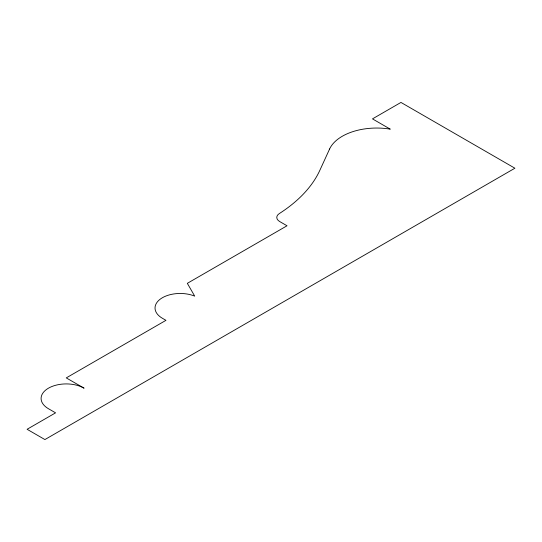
<?xml version="1.0" encoding="UTF-8"?>
<svg xmlns="http://www.w3.org/2000/svg" width="542" height="542" viewBox="0 0 542 542"><rect width="100%" height="100%" fill="white"/><g stroke="black" fill="none" stroke-linecap="round" stroke-linejoin="round"><path stroke-width="0.81" d="M329.617 148.969L319.855 170.296A181.272 104.66 0 0 1 279.347 213.555A10.068 5.813 0 0 0 279.713 221.556L287.023 225.777L187.329 283.337L194.707 296.122A25.176 14.539 0 0 0 160.94 298.642A25.176 14.539 0 0 0 162.404 318.283L165.96 320.336L66.266 377.896L84.071 388.174A25.176 14.539 0 0 0 48.462 388.174A25.176 14.539 0 0 0 48.462 408.729L55.582 412.841L27.1 429.284L44.905 439.569L514.9 168.216L400.958 102.431L372.476 118.881L390.281 129.159A48.692 28.109 0 0 0 329.617 148.969"/></g></svg>
